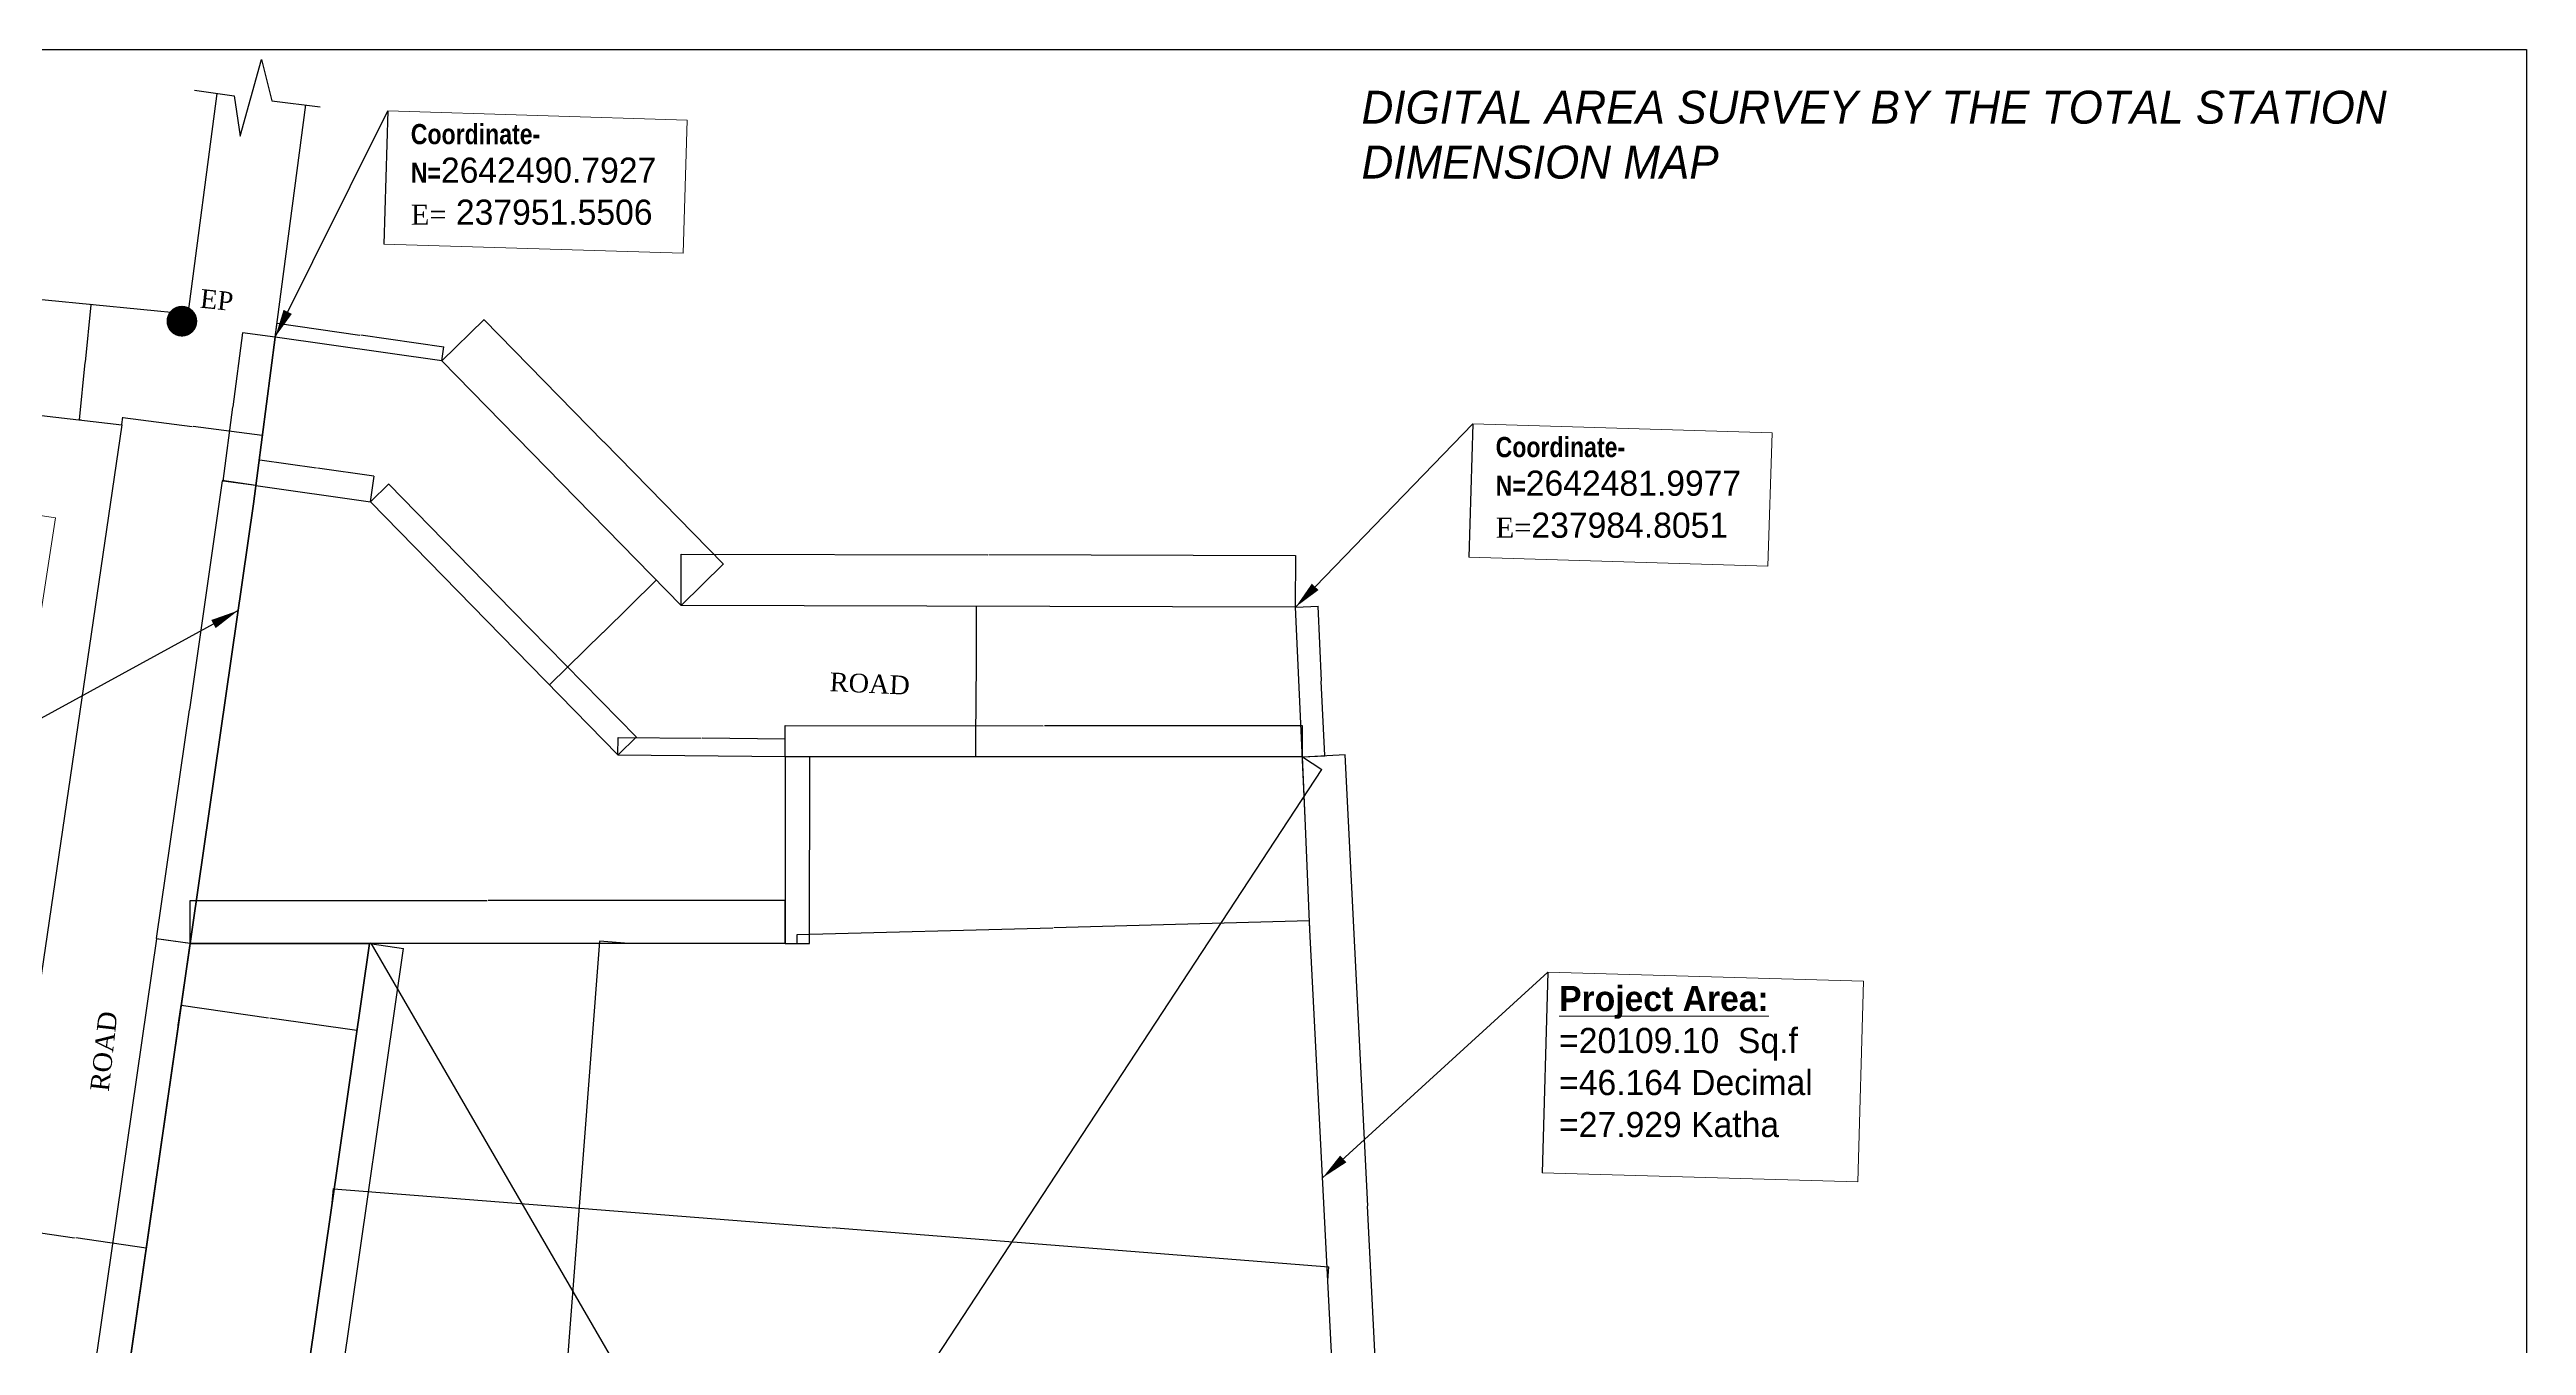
# Model space of a CAD drawing. Header units: inches. Extents: x -3571 to 5466, y -4496 to 5188.
# Drawn here: x -1981 to 1197, y -2834 to -1172 of the extents above; entities that cross this region are included whole.
import ezdxf

# ---------------------------------------------------------------- set-up
doc = ezdxf.new("R2010")
doc.units = ezdxf.units.IN
doc.header["$MEASUREMENT"] = 0
for name, color, linetype in [('Annotati.2', 30, 'Continuous'), ('EP', 1, 'Continuous'), ('Property Limit', 3, 'Continuous')]:
    doc.layers.add(name, color=color, linetype=linetype)
for name, color, linetype, lineweight in [('DIMENSION', 190, 'Continuous', 9), ('FURNITUER', 45, 'Continuous', 15), ('Ghat', 243, 'Continuous', 25), ('P1', 7, 'Continuous', 9), ('Road', 6, 'Continuous', 25), ('text', 7, 'Continuous', 5)]:
    doc.layers.add(name, color=color, linetype=linetype, lineweight=lineweight)
doc.styles.add('MONOTEXT', font='txt')
doc.styles.add('style2', font='ARIALN.TTF')
doc.styles.add('TR', font='swisscb.ttf')
doc.dimstyles.get("Standard").update_dxf_attribs({"dimtxt": 0.18, "dimasz": 0.18, "dimexe": 0.18, "dimexo": 0.0625, "dimgap": 0.09, "dimtad": 0, "dimtih": 1, "dimtoh": 1, "dimdec": 4, "dimzin": 0, "dimdsep": 46, "dimtxsty": 'Standard', "dimcen": 0.09, "dimadec": 0, "dimazin": 0, "dimtfac": 1, "dimtdec": 4, "dimtofl": 0, "dimtmove": 0, "dimatfit": 3, "dimfxl": 1, "dimtolj": 1, "dimtzin": 0, "dimarcsym": 0})

# ---------------------------------------------------------------- blocks, each defined once
blk = doc.blocks.new('*D207')
at = {"layer": 'Defpoints', "color": 0, "linetype": 'ByBlock'}
for p in [(-373.2, -2039.6), (-1036.9, -2078.7), (-373.2, -2079.1)]:
    blk.add_point(p, dxfattribs=at)
at = {"layer": 'DIMENSION', "color": 0, "linetype": 'ByBlock', "lineweight": -2}
for p, q in [((-1036.9, -2078.6), (-1036.9, -2039)), ((-1036.7, -2039.2), (-705.8, -2039.4)), ((-373.4, -2039.6), (-704.3, -2039.4)), ((-373.2, -2079), (-373.2, -2039.4))]:
    blk.add_line(p, q, dxfattribs=at)
at = {"layer": 'DIMENSION', "color": 0, "linetype": 'ByBlock'}
for points in [[(-1036.7, -2039.1), (-1036.7, -2039.2), (-1036.9, -2039.2)], [(-373.4, -2039.6), (-373.4, -2039.6), (-373.2, -2039.6)]]:
    blk.add_solid(points, dxfattribs=at)
at = {"layer": 'DIMENSION', "color": 0, "linetype": 'ByBlock', "lineweight": 0, "insert": (-705, -2039.4), "char_height": 0.18, "attachment_point": 5}
blk.add_mtext('\\A1;663.6669', dxfattribs=at)
blk = doc.blocks.new('*D208')
at = {"layer": 'Defpoints', "color": 0, "linetype": 'ByBlock'}
for p in [(-382, -1887.1), (-353.5, -1885.8), (-373.2, -2079.1)]:
    blk.add_point(p, dxfattribs=at)
at = {"layer": 'DIMENSION', "color": 0, "linetype": 'ByBlock', "lineweight": -2}
for p, q in [((-381.9, -1887.1), (-353.3, -1885.8)), ((-353.5, -1886), (-349.1, -1981.6)), ((-344.7, -2077.6), (-349.1, -1982)), ((-373.2, -2079.1), (-344.5, -2077.8))]:
    blk.add_line(p, q, dxfattribs=at)
at = {"layer": 'DIMENSION', "color": 0, "linetype": 'ByBlock'}
for points in [[(-353.4, -1886), (-353.5, -1886), (-353.5, -1885.8)], [(-344.7, -2077.6), (-344.8, -2077.6), (-344.7, -2077.8)]]:
    blk.add_solid(points, dxfattribs=at)
at = {"layer": 'DIMENSION', "color": 0, "linetype": 'ByBlock', "lineweight": 0, "insert": (-349.1, -1981.8), "char_height": 0.18, "attachment_point": 5}
blk.add_mtext('\\A1;192.2047', dxfattribs=at)
blk = doc.blocks.new('*D209')
at = {"layer": 'Defpoints', "color": 0, "linetype": 'ByBlock'}
for p in [(-373.2, -2079.1), (-315.1, -3236.6), (-260.7, -3233.8)]:
    blk.add_point(p, dxfattribs=at)
at = {"layer": 'DIMENSION', "color": 0, "linetype": 'ByBlock', "lineweight": -2}
for p, q in [((-373.2, -2079.1), (-318.6, -2076.4)), ((-318.8, -2076.5), (-289.8, -2654.9)), ((-260.7, -3233.6), (-289.7, -2655.3)), ((-315, -3236.5), (-260.5, -3233.8))]:
    blk.add_line(p, q, dxfattribs=at)
at = {"layer": 'DIMENSION', "color": 0, "linetype": 'ByBlock'}
for points in [[(-318.8, -2076.5), (-318.8, -2076.5), (-318.8, -2076.4)], [(-260.7, -3233.6), (-260.7, -3233.6), (-260.7, -3233.8)]]:
    blk.add_solid(points, dxfattribs=at)
at = {"layer": 'DIMENSION', "color": 0, "linetype": 'ByBlock', "lineweight": 0, "insert": (-289.8, -2655.1), "char_height": 0.18, "attachment_point": 5}
blk.add_mtext('\\A1;1158.9157', dxfattribs=at)
blk = doc.blocks.new('*D221')
at = {"layer": 'Defpoints', "color": 0, "linetype": 'ByBlock'}
for p in [(-2038.9, -2682.6), (-2038.9, -2682.6), (-1856.7, -2709.3)]:
    blk.add_point(p, dxfattribs=at)
at = {"layer": 'DIMENSION', "color": 0, "linetype": 'ByBlock', "lineweight": -2}
for p, q in [((-2038.9, -2682.7), (-2038.9, -2682.8)), ((-2038.7, -2682.6), (-1948.5, -2695.9)), ((-1856.9, -2709.3), (-1947.1, -2696.1)), ((-1856.7, -2709.4), (-1856.7, -2709.5))]:
    blk.add_line(p, q, dxfattribs=at)
at = {"layer": 'DIMENSION', "color": 0, "linetype": 'ByBlock'}
for points in [[(-2038.7, -2682.6), (-2038.7, -2682.7), (-2038.9, -2682.6)], [(-1856.8, -2709.3), (-1856.9, -2709.3), (-1856.7, -2709.3)]]:
    blk.add_solid(points, dxfattribs=at)
at = {"layer": 'DIMENSION', "color": 0, "linetype": 'ByBlock', "lineweight": 0, "insert": (-1947.8, -2696), "char_height": 0.18, "attachment_point": 5}
blk.add_mtext('\\A1;184.1927', dxfattribs=at)
blk = doc.blocks.new('*D222')
at = {"layer": 'Defpoints', "color": 0, "linetype": 'ByBlock'}
for p in [(-1815.5, -2423.4), (-1586.1, -2430.3), (-1589.8, -2456)]:
    blk.add_point(p, dxfattribs=at)
at = {"layer": 'DIMENSION', "color": 0, "linetype": 'ByBlock', "lineweight": -2}
for p, q in [((-1815.5, -2423.4), (-1811.7, -2397.6)), ((-1811.6, -2397.8), (-1699.6, -2413.9)), ((-1586.3, -2430.3), (-1698.2, -2414.2)), ((-1589.8, -2455.9), (-1586.1, -2430.1))]:
    blk.add_line(p, q, dxfattribs=at)
at = {"layer": 'DIMENSION', "color": 0, "linetype": 'ByBlock'}
for points in [[(-1811.6, -2397.8), (-1811.6, -2397.8), (-1811.8, -2397.8)], [(-1586.3, -2430.3), (-1586.3, -2430.3), (-1586.1, -2430.3)]]:
    blk.add_solid(points, dxfattribs=at)
at = {"layer": 'DIMENSION', "color": 0, "linetype": 'ByBlock', "lineweight": 0, "insert": (-1698.9, -2414.1), "char_height": 0.18, "attachment_point": 5}
blk.add_mtext('\\A1;227.9993', dxfattribs=at)
blk = doc.blocks.new('*D223')
at = {"layer": 'Defpoints', "color": 0, "linetype": 'ByBlock'}
for p in [(-1036.9, -2263.5), (-1800.4, -2318.7), (-1036.9, -2318.7)]:
    blk.add_point(p, dxfattribs=at)
at = {"layer": 'DIMENSION', "color": 0, "linetype": 'ByBlock', "lineweight": -2}
for p, q in [((-1800.4, -2318.6), (-1800.4, -2263.3)), ((-1800.2, -2263.5), (-1419.3, -2263.5)), ((-1037.1, -2263.5), (-1417.9, -2263.5)), ((-1036.9, -2318.6), (-1036.9, -2263.3))]:
    blk.add_line(p, q, dxfattribs=at)
at = {"layer": 'DIMENSION', "color": 0, "linetype": 'ByBlock'}
for points in [[(-1800.2, -2263.4), (-1800.2, -2263.5), (-1800.4, -2263.5)], [(-1037.1, -2263.4), (-1037.1, -2263.5), (-1036.9, -2263.5)]]:
    blk.add_solid(points, dxfattribs=at)
at = {"layer": 'DIMENSION', "color": 0, "linetype": 'ByBlock', "lineweight": 0, "insert": (-1418.6, -2263.5), "char_height": 0.18, "attachment_point": 5}
blk.add_mtext('\\A1;763.4524', dxfattribs=at)
blk = doc.blocks.new('*D224')
at = {"layer": 'Defpoints', "color": 0, "linetype": 'ByBlock'}
for p in [(-1036.9, -2078.7), (-1005.9, -2078.7), (-1036.9, -2318.7)]:
    blk.add_point(p, dxfattribs=at)
at = {"layer": 'DIMENSION', "color": 0, "linetype": 'ByBlock', "lineweight": -2}
for p, q in [((-1036.8, -2078.7), (-1005.7, -2078.7)), ((-1005.9, -2078.8), (-1005.9, -2198.5)), ((-1005.9, -2318.5), (-1005.9, -2198.8)), ((-1036.8, -2318.7), (-1005.7, -2318.7))]:
    blk.add_line(p, q, dxfattribs=at)
at = {"layer": 'DIMENSION', "color": 0, "linetype": 'ByBlock'}
for points in [[(-1005.9, -2078.8), (-1005.8, -2078.8), (-1005.9, -2078.7)], [(-1005.9, -2318.5), (-1005.8, -2318.5), (-1005.9, -2318.7)]]:
    blk.add_solid(points, dxfattribs=at)
at = {"layer": 'DIMENSION', "color": 0, "linetype": 'ByBlock', "lineweight": 0, "insert": (-1005.9, -2198.7), "char_height": 0.18, "attachment_point": 5}
blk.add_mtext('\\A1;240.0000', dxfattribs=at)
blk = doc.blocks.new('*D225')
at = {"layer": 'Defpoints', "color": 0, "linetype": 'ByBlock'}
for p in [(-1251.2, -2054.5), (-1251.4, -2076.8), (-1036.9, -2078.7)]:
    blk.add_point(p, dxfattribs=at)
at = {"layer": 'DIMENSION', "color": 0, "linetype": 'ByBlock', "lineweight": -2}
for p, q in [((-1251.4, -2076.7), (-1251.2, -2054.3)), ((-1251, -2054.5), (-1144.6, -2055.4)), ((-1036.9, -2056.4), (-1143.3, -2055.4)), ((-1036.9, -2078.6), (-1036.7, -2056.2))]:
    blk.add_line(p, q, dxfattribs=at)
at = {"layer": 'DIMENSION', "color": 0, "linetype": 'ByBlock'}
for points in [[(-1251, -2054.5), (-1251, -2054.5), (-1251.2, -2054.5)], [(-1036.9, -2056.3), (-1036.9, -2056.4), (-1036.7, -2056.4)]]:
    blk.add_solid(points, dxfattribs=at)
at = {"layer": 'DIMENSION', "color": 0, "linetype": 'ByBlock', "lineweight": 0, "insert": (-1143.9, -2055.4), "char_height": 0.18, "attachment_point": 5}
blk.add_mtext('\\A1;214.4857', dxfattribs=at)
blk = doc.blocks.new('*D226')
at = {"layer": 'Defpoints', "color": 0, "linetype": 'ByBlock'}
for p in [(-1545.6, -1729.4), (-1569.1, -1752.3), (-1251.4, -2076.8)]:
    blk.add_point(p, dxfattribs=at)
at = {"layer": 'DIMENSION', "color": 0, "linetype": 'ByBlock', "lineweight": -2}
for p, q in [((-1569, -1752.3), (-1545.5, -1729.3)), ((-1545.5, -1729.5), (-1387, -1891.4)), ((-1228.1, -2053.7), (-1386.6, -1891.8)), ((-1251.3, -2076.7), (-1227.8, -2053.7))]:
    blk.add_line(p, q, dxfattribs=at)
at = {"layer": 'DIMENSION', "color": 0, "linetype": 'ByBlock'}
for points in [[(-1545.5, -1729.5), (-1545.5, -1729.5), (-1545.6, -1729.4)], [(-1228.1, -2053.7), (-1228.1, -2053.7), (-1228, -2053.9)]]:
    blk.add_solid(points, dxfattribs=at)
at = {"layer": 'DIMENSION', "color": 0, "linetype": 'ByBlock', "lineweight": 0, "insert": (-1386.8, -1891.6), "char_height": 0.18, "attachment_point": 5}
blk.add_mtext('\\A1;454.0913', dxfattribs=at)
blk = doc.blocks.new('*D227')
at = {"layer": 'Defpoints', "color": 0, "linetype": 'ByBlock'}
for p in [(-1711.2, -1698.3), (-1716, -1731.2), (-1569.1, -1752.3)]:
    blk.add_point(p, dxfattribs=at)
at = {"layer": 'DIMENSION', "color": 0, "linetype": 'ByBlock', "lineweight": -2}
for p, q in [((-1716, -1731.1), (-1711.2, -1698.1)), ((-1711.1, -1698.3), (-1638.4, -1708.7)), ((-1564.5, -1719.4), (-1637.1, -1708.9)), ((-1569.1, -1752.3), (-1564.3, -1719.2))]:
    blk.add_line(p, q, dxfattribs=at)
at = {"layer": 'DIMENSION', "color": 0, "linetype": 'ByBlock'}
for points in [[(-1711.1, -1698.3), (-1711.1, -1698.3), (-1711.2, -1698.3)], [(-1564.5, -1719.4), (-1564.5, -1719.4), (-1564.3, -1719.4)]]:
    blk.add_solid(points, dxfattribs=at)
at = {"layer": 'DIMENSION', "color": 0, "linetype": 'ByBlock', "lineweight": 0, "insert": (-1637.8, -1708.8), "char_height": 0.18, "attachment_point": 5}
blk.add_mtext('\\A1;148.4410', dxfattribs=at)
blk = doc.blocks.new('*D228')
at = {"layer": 'Defpoints', "color": 0, "linetype": 'ByBlock'}
for p in [(-1887.9, -1653.2), (-1708.9, -1676.5), (-1707.7, -1667.2)]:
    blk.add_point(p, dxfattribs=at)
at = {"layer": 'DIMENSION', "color": 0, "linetype": 'ByBlock', "lineweight": -2}
for p, q in [((-1887.9, -1653.2), (-1886.6, -1643.8)), ((-1886.5, -1644), (-1797.8, -1655.5)), ((-1707.8, -1667.2), (-1796.5, -1655.7)), ((-1708.9, -1676.5), (-1707.6, -1667.1))]:
    blk.add_line(p, q, dxfattribs=at)
at = {"layer": 'DIMENSION', "color": 0, "linetype": 'ByBlock'}
for points in [[(-1886.5, -1643.9), (-1886.5, -1644), (-1886.7, -1643.9)], [(-1707.8, -1667.2), (-1707.8, -1667.2), (-1707.7, -1667.2)]]:
    blk.add_solid(points, dxfattribs=at)
at = {"layer": 'DIMENSION', "color": 0, "linetype": 'ByBlock', "lineweight": 0, "insert": (-1797.2, -1655.6), "char_height": 0.18, "attachment_point": 5}
blk.add_mtext('\\A1;180.5086', dxfattribs=at)
blk = doc.blocks.new('*D229')
at = {"layer": 'Defpoints', "color": 0, "linetype": 'ByBlock'}
for p in [(-1927.5, -1499.3), (-1924.8, -1499.6), (-1939.4, -1647.4)]:
    blk.add_point(p, dxfattribs=at)
at = {"layer": 'DIMENSION', "color": 0, "linetype": 'ByBlock', "lineweight": -2}
for p, q in [((-1927.5, -1499.5), (-1934.8, -1573)), ((-1924.9, -1499.6), (-1927.7, -1499.3)), ((-1942.1, -1646.9), (-1934.8, -1573.4)), ((-1939.5, -1647.4), (-1942.3, -1647.1))]:
    blk.add_line(p, q, dxfattribs=at)
at = {"layer": 'DIMENSION', "color": 0, "linetype": 'ByBlock'}
for points in [[(-1927.6, -1499.5), (-1927.5, -1499.5), (-1927.5, -1499.3)], [(-1942.1, -1646.9), (-1942.1, -1646.9), (-1942.1, -1647.1)]]:
    blk.add_solid(points, dxfattribs=at)
at = {"layer": 'DIMENSION', "color": 0, "linetype": 'ByBlock', "lineweight": 0, "insert": (-1934.8, -1573.2), "char_height": 0.18, "attachment_point": 5}
blk.add_mtext('\\A1;148.4980', dxfattribs=at)
blk = doc.blocks.new('*D230')
at = {"layer": 'Defpoints', "color": 0, "linetype": 'ByBlock'}
for p in [(-1202.2, -1852.6), (-1202.2, -1852.6), (-1339.4, -1986.9)]:
    blk.add_point(p, dxfattribs=at)
at = {"layer": 'DIMENSION', "color": 0, "linetype": 'ByBlock', "lineweight": -2}
for p, q in [((-1202.3, -1852.7), (-1270.6, -1919.6)), ((-1202.1, -1852.7), (-1202, -1852.7)), ((-1339.2, -1986.8), (-1271, -1919.9)), ((-1339.3, -1987), (-1339.2, -1987.1))]:
    blk.add_line(p, q, dxfattribs=at)
at = {"layer": 'DIMENSION', "color": 0, "linetype": 'ByBlock'}
for points in [[(-1202.3, -1852.7), (-1202.3, -1852.8), (-1202.2, -1852.6)], [(-1339.3, -1986.8), (-1339.2, -1986.8), (-1339.4, -1986.9)]]:
    blk.add_solid(points, dxfattribs=at)
at = {"layer": 'DIMENSION', "color": 0, "linetype": 'ByBlock', "lineweight": 0, "insert": (-1270.8, -1919.8), "char_height": 0.18, "attachment_point": 5}
blk.add_mtext('\\A1;192.0000', dxfattribs=at)
blk = doc.blocks.new('*D231')
at = {"layer": 'Defpoints', "color": 0, "linetype": 'ByBlock'}
for p in [(-791.8, -1886), (-791.8, -1886), (-792.3, -2078.8)]:
    blk.add_point(p, dxfattribs=at)
at = {"layer": 'DIMENSION', "color": 0, "linetype": 'ByBlock', "lineweight": -2}
for p, q in [((-791.8, -1886), (-792, -1886)), ((-791.8, -1886.2), (-792, -1982.2)), ((-792.3, -2078.6), (-792, -1982.6)), ((-792.3, -2078.8), (-792.5, -2078.8))]:
    blk.add_line(p, q, dxfattribs=at)
at = {"layer": 'DIMENSION', "color": 0, "linetype": 'ByBlock'}
for points in [[(-791.8, -1886.2), (-791.7, -1886.2), (-791.8, -1886)], [(-792.3, -2078.6), (-792.3, -2078.6), (-792.3, -2078.8)]]:
    blk.add_solid(points, dxfattribs=at)
at = {"layer": 'DIMENSION', "color": 0, "linetype": 'ByBlock', "lineweight": 0, "insert": (-792, -1982.4), "char_height": 0.18, "attachment_point": 5}
blk.add_mtext('\\A1;192.8173', dxfattribs=at)
blk = doc.blocks.new('*D232')
at = {"layer": 'Defpoints', "color": 0, "linetype": 'ByBlock'}
for p in [(-1021.3, -2318.7), (-364.1, -2289.6), (-363.8, -2301.1)]:
    blk.add_point(p, dxfattribs=at)
at = {"layer": 'DIMENSION', "color": 0, "linetype": 'ByBlock', "lineweight": -2}
for p, q in [((-1021.3, -2318.6), (-1021.6, -2306.9)), ((-1021.4, -2307.1), (-693.5, -2298.3)), ((-364.2, -2289.6), (-692.1, -2298.3)), ((-363.8, -2301.1), (-364.1, -2289.4))]:
    blk.add_line(p, q, dxfattribs=at)
at = {"layer": 'DIMENSION', "color": 0, "linetype": 'ByBlock'}
for points in [[(-1021.4, -2307.1), (-1021.4, -2307.1), (-1021.6, -2307.1)], [(-364.2, -2289.5), (-364.2, -2289.6), (-364.1, -2289.6)]]:
    blk.add_solid(points, dxfattribs=at)
at = {"layer": 'DIMENSION', "color": 0, "linetype": 'ByBlock', "lineweight": 0, "insert": (-692.8, -2298.3), "char_height": 0.18, "attachment_point": 5}
blk.add_mtext('\\A1;657.7417', dxfattribs=at)
blk = doc.blocks.new('*D234')
at = {"layer": 'Defpoints', "color": 0, "linetype": 'ByBlock'}
for p in [(-1570, -2318.7), (-1568.6, -2317.8), (-351.4, -4418.1)]:
    blk.add_point(p, dxfattribs=at)
at = {"layer": 'DIMENSION', "color": 0, "linetype": 'ByBlock', "lineweight": -2}
for p, q in [((-1569.9, -2318.6), (-1568.4, -2317.7)), ((-1568.5, -2318), (-959.4, -3367.4)), ((-350, -4417.1), (-959.2, -3367.7)), ((-351.3, -4418.1), (-349.8, -4417.2))]:
    blk.add_line(p, q, dxfattribs=at)
at = {"layer": 'DIMENSION', "color": 0, "linetype": 'ByBlock'}
for points in [[(-1568.5, -2318), (-1568.5, -2318), (-1568.6, -2317.8)], [(-350, -4417.1), (-350.1, -4417.1), (-350, -4417.3)]]:
    blk.add_solid(points, dxfattribs=at)
at = {"layer": 'DIMENSION', "color": 0, "linetype": 'ByBlock', "lineweight": 0, "insert": (-959.3, -3367.6), "char_height": 0.18, "attachment_point": 5}
blk.add_mtext('\\A1;2427.4914', dxfattribs=at)
blk = doc.blocks.new('*D202')
at = {"layer": 'Defpoints', "color": 0, "linetype": 'ByBlock'}
for p in [(-373.2, -2079.1), (-1851.9, -4333.1), (-1827.3, -4349.3)]:
    blk.add_point(p, dxfattribs=at)
at = {"layer": 'DIMENSION', "color": 0, "linetype": 'ByBlock', "lineweight": -2}
for p, q in [((-348.7, -2095.4), (-1087.8, -3222.1)), ((-373.2, -2079.1), (-348.4, -2095.4)), ((-1827.2, -4349.2), (-1088, -3222.5)), ((-1851.9, -4333.2), (-1827.1, -4349.4))]:
    blk.add_line(p, q, dxfattribs=at)
at = {"layer": 'DIMENSION', "color": 0, "linetype": 'ByBlock'}
for points in [[(-348.7, -2095.4), (-348.7, -2095.4), (-348.6, -2095.3)], [(-1827.2, -4349.1), (-1827.1, -4349.2), (-1827.3, -4349.3)]]:
    blk.add_solid(points, dxfattribs=at)
at = {"layer": 'DIMENSION', "color": 0, "linetype": 'ByBlock', "lineweight": 0, "insert": (-1087.9, -3222.3), "char_height": 0.18, "attachment_point": 5}
blk.add_mtext('\\A1;2695.7734', dxfattribs=at)
blk = doc.blocks.new('*D235')
at = {"layer": 'Defpoints', "color": 0, "linetype": 'ByBlock'}
for p in [(-1759, -1725), (-1716, -1731.2), (-1800.4, -2318.7)]:
    blk.add_point(p, dxfattribs=at)
at = {"layer": 'DIMENSION', "color": 0, "linetype": 'ByBlock', "lineweight": -2}
for p, q in [((-1759.1, -1725.2), (-1801.2, -2018.6)), ((-1716.1, -1731.2), (-1759.2, -1725)), ((-1843.4, -2312.3), (-1801.2, -2018.9)), ((-1800.4, -2318.7), (-1843.6, -2312.5))]:
    blk.add_line(p, q, dxfattribs=at)
at = {"layer": 'DIMENSION', "color": 0, "linetype": 'ByBlock'}
for points in [[(-1759.1, -1725.2), (-1759, -1725.2), (-1759, -1725)], [(-1843.4, -2312.3), (-1843.3, -2312.3), (-1843.4, -2312.5)]]:
    blk.add_solid(points, dxfattribs=at)
at = {"layer": 'DIMENSION', "color": 0, "linetype": 'ByBlock', "lineweight": 0, "insert": (-1801.2, -2018.7), "char_height": 0.18, "attachment_point": 5}
blk.add_mtext('\\A1;593.5154', dxfattribs=at)
blk = doc.blocks.new('*D236')
at = {"layer": 'Defpoints', "color": 0, "linetype": 'ByBlock'}
for p in [(-1800.4, -2318.7), (-1996.6, -3374.1), (-1953.4, -3380.3)]:
    blk.add_point(p, dxfattribs=at)
at = {"layer": 'DIMENSION', "color": 0, "linetype": 'ByBlock', "lineweight": -2}
for p, q in [((-1843.6, -2312.6), (-1920.1, -2843.1)), ((-1800.4, -2318.7), (-1843.8, -2312.4)), ((-1996.6, -3373.9), (-1920.1, -2843.4)), ((-1953.5, -3380.3), (-1996.8, -3374))]:
    blk.add_line(p, q, dxfattribs=at)
at = {"layer": 'DIMENSION', "color": 0, "linetype": 'ByBlock'}
for points in [[(-1843.6, -2312.6), (-1843.6, -2312.6), (-1843.6, -2312.4)], [(-1996.6, -3373.9), (-1996.6, -3373.9), (-1996.6, -3374.1)]]:
    blk.add_solid(points, dxfattribs=at)
at = {"layer": 'DIMENSION', "color": 0, "linetype": 'ByBlock', "lineweight": 0, "insert": (-1920.1, -2843.2), "char_height": 0.18, "attachment_point": 5}
blk.add_mtext('\\A1;1072.5960', dxfattribs=at)
blk = doc.blocks.new('*D203')
at = {"layer": 'Defpoints', "color": 0, "linetype": 'ByBlock'}
for p in [(-1733.1, -1535.4), (-1691.2, -1540.8), (-1716, -1731.2)]:
    blk.add_point(p, dxfattribs=at)
at = {"layer": 'DIMENSION', "color": 0, "linetype": 'ByBlock', "lineweight": -2}
for p, q in [((-1733.1, -1535.6), (-1745.4, -1630.4)), ((-1691.3, -1540.8), (-1733.2, -1535.4)), ((-1757.8, -1725.6), (-1745.5, -1630.7)), ((-1716.1, -1731.2), (-1758, -1725.7))]:
    blk.add_line(p, q, dxfattribs=at)
at = {"layer": 'DIMENSION', "color": 0, "linetype": 'ByBlock'}
for points in [[(-1733.1, -1535.6), (-1733, -1535.6), (-1733.1, -1535.4)], [(-1757.8, -1725.5), (-1757.8, -1725.6), (-1757.8, -1725.7)]]:
    blk.add_solid(points, dxfattribs=at)
at = {"layer": 'DIMENSION', "color": 0, "linetype": 'ByBlock', "lineweight": 0, "insert": (-1745.4, -1630.6), "char_height": 0.18, "attachment_point": 5}
blk.add_mtext('\\A1;191.9467', dxfattribs=at)
blk = doc.blocks.new('*D237')
at = {"layer": 'Defpoints', "color": 0, "linetype": 'ByBlock'}
for p in [(-1691.2, -1540.8), (-1474.8, -1553.7), (-1477.4, -1571.5)]:
    blk.add_point(p, dxfattribs=at)
at = {"layer": 'DIMENSION', "color": 0, "linetype": 'ByBlock', "lineweight": -2}
for p, q in [((-1691.2, -1540.8), (-1688.6, -1522.8)), ((-1688.5, -1523), (-1582.4, -1538.3)), ((-1475, -1553.7), (-1581.1, -1538.4)), ((-1477.4, -1571.5), (-1474.8, -1553.5))]:
    blk.add_line(p, q, dxfattribs=at)
at = {"layer": 'DIMENSION', "color": 0, "linetype": 'ByBlock'}
for points in [[(-1688.5, -1523), (-1688.5, -1523.1), (-1688.7, -1523)], [(-1475, -1553.6), (-1475, -1553.7), (-1474.8, -1553.7)]]:
    blk.add_solid(points, dxfattribs=at)
at = {"layer": 'DIMENSION', "color": 0, "linetype": 'ByBlock', "lineweight": 0, "insert": (-1581.7, -1538.3), "char_height": 0.18, "attachment_point": 5}
blk.add_mtext('\\A1;216.0186', dxfattribs=at)
blk = doc.blocks.new('*D238')
at = {"layer": 'Defpoints', "color": 0, "linetype": 'ByBlock'}
for p in [(-1477.4, -1571.5), (-1116.3, -1832), (-1170.5, -1885)]:
    blk.add_point(p, dxfattribs=at)
at = {"layer": 'DIMENSION', "color": 0, "linetype": 'ByBlock', "lineweight": -2}
for p, q in [((-1477.3, -1571.5), (-1423.1, -1518.4)), ((-1423.1, -1518.6), (-1270, -1675.1)), ((-1116.4, -1831.9), (-1269.6, -1675.4)), ((-1170.4, -1885), (-1116.2, -1831.9))]:
    blk.add_line(p, q, dxfattribs=at)
at = {"layer": 'DIMENSION', "color": 0, "linetype": 'ByBlock'}
for points in [[(-1423.1, -1518.6), (-1423.1, -1518.7), (-1423.3, -1518.5)], [(-1116.4, -1831.9), (-1116.5, -1831.9), (-1116.3, -1832)]]:
    blk.add_solid(points, dxfattribs=at)
at = {"layer": 'DIMENSION', "color": 0, "linetype": 'ByBlock', "lineweight": 0, "insert": (-1269.8, -1675.3), "char_height": 0.18, "attachment_point": 5}
blk.add_mtext('\\A1;438.7312', dxfattribs=at)
blk = doc.blocks.new('*D204')
at = {"layer": 'Defpoints', "color": 0, "linetype": 'ByBlock'}
for p in [(-381.8, -1821.4), (-1170.5, -1885), (-382, -1887.1)]:
    blk.add_point(p, dxfattribs=at)
at = {"layer": 'DIMENSION', "color": 0, "linetype": 'ByBlock', "lineweight": -2}
for p, q in [((-1170.5, -1884.9), (-1170.3, -1819.1)), ((-1170.1, -1819.3), (-776.7, -1820.3)), ((-382, -1821.4), (-775.4, -1820.3)), ((-382, -1887), (-381.8, -1821.2))]:
    blk.add_line(p, q, dxfattribs=at)
at = {"layer": 'DIMENSION', "color": 0, "linetype": 'ByBlock'}
for points in [[(-1170.1, -1819.3), (-1170.1, -1819.3), (-1170.3, -1819.3)], [(-382, -1821.3), (-382, -1821.4), (-381.8, -1821.4)]]:
    blk.add_solid(points, dxfattribs=at)
at = {"layer": 'DIMENSION', "color": 0, "linetype": 'ByBlock', "lineweight": 0, "insert": (-776, -1820.3), "char_height": 0.18, "attachment_point": 5}
blk.add_mtext('\\A1;788.4671', dxfattribs=at)
blk = doc.blocks.new('*D205')
at = {"layer": 'Defpoints', "color": 0, "linetype": 'ByBlock'}
for p in [(-1570, -2318.7), (-1526.8, -2324.9), (-1727.1, -3408.7)]:
    blk.add_point(p, dxfattribs=at)
at = {"layer": 'DIMENSION', "color": 0, "linetype": 'ByBlock', "lineweight": -2}
for p, q in [((-1569.9, -2318.7), (-1526.6, -2324.9)), ((-1526.8, -2325.1), (-1605.3, -2869.7)), ((-1683.9, -3414.7), (-1605.4, -2870.1)), ((-1727.1, -3408.7), (-1683.8, -3414.9))]:
    blk.add_line(p, q, dxfattribs=at)
at = {"layer": 'DIMENSION', "color": 0, "linetype": 'ByBlock'}
for points in [[(-1526.9, -2325.1), (-1526.8, -2325.1), (-1526.8, -2324.9)], [(-1683.9, -3414.7), (-1683.9, -3414.7), (-1683.9, -3414.9)]]:
    blk.add_solid(points, dxfattribs=at)
at = {"layer": 'DIMENSION', "color": 0, "linetype": 'ByBlock', "lineweight": 0, "insert": (-1605.4, -2869.9), "char_height": 0.18, "attachment_point": 5}
blk.add_mtext('\\A1;1101.2661', dxfattribs=at)
blk = doc.blocks.new('*D239')
at = {"layer": 'Defpoints', "color": 0, "linetype": 'ByBlock'}
for p in [(-1237.4, -2318.7), (-1431.9, -4356.2), (-1394.4, -4359)]:
    blk.add_point(p, dxfattribs=at)
at = {"layer": 'DIMENSION', "color": 0, "linetype": 'ByBlock', "lineweight": -2}
for p, q in [((-1274.9, -2316), (-1353.4, -3335.8)), ((-1237.4, -2318.7), (-1275, -2315.8)), ((-1431.9, -4356), (-1353.4, -3336.1)), ((-1394.5, -4359), (-1432.1, -4356.1))]:
    blk.add_line(p, q, dxfattribs=at)
at = {"layer": 'DIMENSION', "color": 0, "linetype": 'ByBlock'}
for points in [[(-1274.9, -2316), (-1274.8, -2316), (-1274.9, -2315.8)], [(-1431.9, -4356), (-1431.9, -4356), (-1431.9, -4356.2)]]:
    blk.add_solid(points, dxfattribs=at)
at = {"layer": 'DIMENSION', "color": 0, "linetype": 'ByBlock', "lineweight": 0, "insert": (-1353.4, -3336), "char_height": 0.18, "attachment_point": 5}
blk.add_mtext('\\A1;2046.4100', dxfattribs=at)
blk = doc.blocks.new('*D240')
at = {"layer": 'Defpoints', "color": 0, "linetype": 'ByBlock'}
for p in [(-1616.5, -2633.2), (-1617.9, -2651.2), (-340.7, -2751.5)]:
    blk.add_point(p, dxfattribs=at)
at = {"layer": 'DIMENSION', "color": 0, "linetype": 'ByBlock', "lineweight": -2}
for p, q in [((-1617.9, -2651.1), (-1616.5, -2633)), ((-1616.3, -2633.2), (-978.6, -2683.3)), ((-339.5, -2733.5), (-977.2, -2683.4)), ((-340.7, -2751.4), (-339.3, -2733.4))]:
    blk.add_line(p, q, dxfattribs=at)
at = {"layer": 'DIMENSION', "color": 0, "linetype": 'ByBlock'}
for points in [[(-1616.3, -2633.2), (-1616.3, -2633.3), (-1616.5, -2633.2)], [(-339.5, -2733.5), (-339.5, -2733.6), (-339.3, -2733.5)]]:
    blk.add_solid(points, dxfattribs=at)
at = {"layer": 'DIMENSION', "color": 0, "linetype": 'ByBlock', "lineweight": 0, "insert": (-977.9, -2683.4), "char_height": 0.18, "attachment_point": 5}
blk.add_mtext('\\A1;1281.1346', dxfattribs=at)

msp = doc.modelspace()

# ---------------------------------------------------------------- hatches: boundary and pattern name
at = {"layer": 'EP'}
h = msp.add_hatch(color=219, dxfattribs=at)
h.set_gradient(color1=(76, 38, 76), color2=(187, 119, 187), one_color=1, tint=0.6)
h.paths.add_polyline_path([(-1830.61816, -1520.54013, 1), (-1791.11906, -1520.54013, 1)])

# ---------------------------------------------------------------- linework, layer by layer
at = {"layer": 'Annotati.2', "color": 219, "linetype": 'ByBlock', "lineweight": 0, "true_color": 0x642165}
for points in [[(-1546.49651, -1250.78913), (-1162.63362, -1262.54908), (-1167.87018, -1433.47835), (-1551.73307, -1421.7184)], [(-154.64956, -1652.14563), (229.21333, -1663.90558), (223.97677, -1834.83484), (-159.88612, -1823.0749)]]:
    msp.add_lwpolyline(points, close=True, dxfattribs=at)
at = {"layer": 'Annotati.2', "color": 116, "linetype": 'ByBlock', "lineweight": 0, "true_color": 0x136734}
for points in [[(-2367.7725, -1712.33808), (-1973.2021, -1772.55522), (-2014.42235, -2042.64927), (-2408.99275, -1982.43213)], [(-58.44306, -2355.17165), (346.67058, -2366.83365), (339.26307, -2624.15515), (-65.85057, -2612.49315)]]:
    msp.add_lwpolyline(points, close=True, dxfattribs=at)
at = {"layer": 'FURNITUER', "lineweight": 30, "ltscale": 15}
msp.add_lwpolyline([(-1715.98852, -1731.17453), (-1569.06234, -1752.32673), (-1251.3798, -2076.79046), (-1036.90228, -2078.6632), (-1036.90228, -2318.6632), (-1800.35469, -2318.6632)], dxfattribs=at)
at = {"layer": 'Ghat', "linetype": 'ByBlock', "lineweight": 40}
msp.add_lwpolyline([(-1569.99966, -2318.6632), (-1800.35469, -2318.6632), (-1952.6979, -3375.4115), (-1726.43185, -3403.78951)], close=True, dxfattribs=at)
at = {"layer": 'Property Limit', "linetype": 'ByBlock', "lineweight": 30}
msp.add_line((-1036.90228, -2078.6632), (-1036.90228, -2318.6632), dxfattribs=at)
msp.add_lwpolyline([(-1691.21613, -1540.83012), (-1719.02941, -1754.53992), (-1953.40022, -3380.28322), (-1672.90456, -3415.46264), (-1709.471, -3572.48054), (-1782.2648, -3899.5598), (-1832.30803, -4234.66066), (-1851.93149, -4333.12645), (-351.3761, -4418.10888), (-372.31145, -4207.90522), (-407.38632, -3873.93402), (-444.53145, -3576.99606), (-415.61474, -3576.27169), (-418.05082, -3552.08563), (-434.78296, -3404.76939), (-452.85543, -3264.22777), (-315.09762, -3236.55271), (-327.95261, -3001.58185), (-363.75509, -2301.14925), (-369.64664, -2157.83514), (-381.98716, -1887.09079), (-1170.45146, -1885.00398), (-1477.38809, -1571.51553), (-1691.21613, -1540.83012)], dxfattribs=at)
msp.add_lwpolyline([(-327.95261, -3001.58185), (-363.75509, -2301.14925), (-369.64664, -2157.83514), (-373.23556, -2079.09616), (-1036.90228, -2078.66323), (-1036.90228, -2318.6632), (-1569.99966, -2318.6632), (-1727.13416, -3408.66123), (-1672.90456, -3415.46264), (-1709.471, -3572.48054), (-1782.2648, -3899.5598), (-1832.30803, -4234.66066), (-1851.93149, -4333.12645), (-351.3761, -4418.10888), (-372.31145, -4207.90522), (-407.38632, -3873.93402), (-444.53145, -3576.99606), (-415.61474, -3576.27169), (-418.05082, -3552.08563), (-434.78296, -3404.76939), (-452.85543, -3264.22777), (-315.09762, -3236.55271)], close=True, dxfattribs=at)
at = {"layer": 'Road', "lineweight": 30}
for p, q in [((-1803.02335, -1511.60693), (-2759.61703, -1417.17972)), ((-1036.89855, -2078.66323), (-373.23556, -2079.09616))]:
    msp.add_line(p, q, dxfattribs=at)
for points in [[(-1794.65632, -1224.33696), (-1743.97993, -1231.32136), (-1736.03109, -1283.3447), (-1708.87558, -1184.78878), (-1695.35358, -1238.04382), (-1633.27145, -1245.44168)], [(-1803.02335, -1511.60693), (-1765.62576, -1228.33805)], [(-2111.28415, -3909.29662), (-1983.66853, -3394.07216), (-1953.40135, -3380.28408), (-1719.0304, -1754.53979), (-1691.21699, -1540.82899), (-1651.92589, -1243.21773)], [(-2764.54039, -1566.33367), (-1990.92029, -1641.5031), (-1887.87587, -1653.22662), (-2138.34408, -3360.21479), (-2250.46134, -3849.48441)]]:
    msp.add_lwpolyline(points, dxfattribs=at)
at = {"layer": 'text', "color": 5, "lineweight": 30}
msp.add_lwpolyline([(-3570.91186, -1172.17118), (1197.1035, -1172.17118), (1197.1035, -4495.93654), (-3570.91186, -4495.93654)], close=True, dxfattribs=at)

# ---------------------------------------------------------------- texts
at = {"layer": 'P1', "color": 0, "width": 491.0560183, "attachment_point": 1, "style": 'TR'}
for s, insert, char_height in [('{\\H0.8x;Coordinate-\\PN=\\A1;\\fCentury Gothic|b0|i0|c0|p34;\\H1.25x;\\C256;2642490.7927\\P\\A0;\\fTimes New Roman|b0|i0|c0|p18;\\H0.8x;\\C0;E=\\A1;\\fCentury Gothic|b0|i0|c0|p34;\\H1.25x;\\C256; 237951.5506}', (-1517.21416, -1267.65619), 32.30846817), ('{\\H0.8x;Coordinate-\\PN=\\A1;\\fCentury Gothic|b0|i0|c0|p34;\\H1.25x;\\C256;2642481.9977\\P\\A0;\\fTimes New Roman|b0|i0|c0|p18;\\H0.8x;\\C0;E=\\A1;\\fCentury Gothic|b0|i0|c0|p34;\\H1.25x;\\C256;237984.8051}', (-125.36721, -1669.01268), 32.30846817), ('{\\fCentury Gothic|b1|i0|c0|p34;\\LProject Area:\\P\\fCentury Gothic|b0|i0|c0|p34;\\l=20109.10  Sq.f\\P=46.164 Decimal\\P=27.929 Katha}', (-43.97926, -2372.98563), 32.3084682)]:
    msp.add_mtext(s, dxfattribs=dict(at, insert=insert, char_height=char_height))
at = {"layer": 'text', "color": 4, "ltscale": 8, "insert": (-297.43509, -1224.94976), "char_height": 42.2420972, "width": 1577.9106042, "attachment_point": 1, "style": 'MONOTEXT'}
msp.add_mtext('{\\fConstantia|b0|i1|c0|p18;\\C226;DIGITAL AREA SURVEY BY THE TOTAL STATION\\P\\C5;DIMENSION MAP}', dxfattribs=at)
at = {"layer": 'text', "char_height": 24, "attachment_point": 1, "style": 'style2'}
for s, insert, width, rotation in [('{\\fTimes New Roman|b0|i0|c0|p18;EP}', (-1785.92584, -1479.17836), 50.2210725, 354.03225015), ('{\\fTimes New Roman|b0|i0|c0|p18;ROAD}', (-979.03074, -1970.95079), 293.1835159, 357.40799451), ('{\\fTimes New Roman|b0|i0|c0|p18;ROAD}', (-1928.67728, -2506.50646), 293.1835159, 83.68517827)]:
    msp.add_mtext(s, dxfattribs=dict(at, insert=insert, width=width, rotation=rotation))

# ---------------------------------------------------------------- dimensions: what is measured, and where the dimension line sits
at = {"layer": 'DIMENSION', "linetype": 'ByBlock', "lineweight": 0}
for p1, p2, distance, picture, middle in [((-1939.39808, -1647.36486), (-1924.81045, -1499.58509), 2.7309, '*D229', (-1934.82196, -1573.2067)), ((-1691.21613, -1540.83012), (-1477.38809, -1571.51553), 18.00577, '*D237', (-1581.74439, -1538.34965)), ((-1477.38809, -1571.51553), (-1170.45146, -1885.00398), 75.76279, '*D238', (-1269.78467, -1675.25606)), ((-1715.98852, -1731.17453), (-1691.2175, -1540.83287), 42.19048, '*D203', (-1745.44068, -1630.55896)), ((-1887.87587, -1653.22662), (-1708.87683, -1676.52247), 9.37163, '*D228', (-1797.16688, -1655.58128)), ((-1569.06234, -1752.32673), (-1715.98852, -1731.17453), -33.2562, '*D227', (-1637.78656, -1708.8338)), ((-1800.35469, -2318.6632), (-1715.98951, -1731.17439), 43.48975, '*D235', (-1801.22025, -2018.73695)), ((-1251.3798, -2076.79046), (-1569.06234, -1752.32673), -32.78742, '*D226', (-1386.79334, -1891.6205)), ((-1170.45146, -1885.00398), (-381.98716, -1887.09079), 65.71425, '*D204', (-776.04539, -1820.33337)), ((-1339.36336, -1986.92883), (-1202.1728, -1852.60552), 0, '*D230', (-1270.76808, -1919.76717)), ((-792.2847, -2078.8228), (-791.77438, -1886.00622), 0, '*D231', (-792.02954, -1982.41451)), ((-373.23556, -2079.09616), (-381.98716, -1887.09079), -28.54096, '*D208', (-349.1, -1981.79393)), ((-1036.90228, -2078.66323), (-1251.3798, -2076.79046), -22.28636, '*D225', (-1143.94645, -2055.44134)), ((-1036.90228, -2078.6632), (-373.23556, -2079.09616), 39.50952, '*D207', (-705.04315, -2039.37016)), ((-373.23556, -2079.09616), (-1851.93149, -4333.12645), 29.49086, '*D202', (-1087.92519, -3222.28774)), ((-1036.90228, -2318.6632), (-1036.90228, -2078.66323), -31.03485, '*D224', (-1005.86743, -2198.66321)), ((-373.23556, -2079.09616), (-315.09762, -3236.55271), 54.47693, '*D209', (-289.75825, -2655.09155)), ((-1800.35469, -2318.6632), (-1036.90228, -2318.6632), 55.21065, '*D223', (-1418.62849, -2263.45255)), ((-1800.35469, -2318.6632), (-1953.40135, -3380.28408), -43.66974, '*D236', (-1920.10092, -2843.24249)), ((-1727.13416, -3408.66123), (-1569.99966, -2318.6632), -43.64978, '*D205', (-1605.36375, -2869.89039)), ((-351.37657, -4418.10885), (-1569.99966, -2318.6632), -1.64331, '*D234', (-959.26688, -3367.56107)), ((-1237.35681, -2318.6632), (-1394.40828, -4359.03781), -37.61191, '*D239', (-1353.38353, -3335.96398)), ((-1021.26361, -2318.6632), (-363.75509, -2301.14925), 11.58133, '*D232', (-692.81773, -2298.329)), ((-1815.46199, -2423.44992), (-1589.7956, -2455.98206), 25.92853, '*D222', (-1698.92917, -2414.05276)), ((-340.73508, -2751.50803), (-1617.93505, -2651.17757), -18.01438, '*D240', (-977.92429, -2683.38375)), ((-1856.67601, -2709.34328), (-2038.91734, -2682.60281), 0, '*D221', (-1947.79668, -2695.97305))]:
    dim = msp.add_aligned_dim(p1=p1, p2=p2, distance=distance, dimstyle='Standard', dxfattribs=at)
    dim.commit()
    dim.dimension.update_dxf_attribs({"geometry": picture, "text_midpoint": middle})

# ---------------------------------------------------------------- leaders
at = {"layer": 'Annotati.2', "color": 219, "linetype": 'ByBlock'}
for points in [[(-1691.21613, -1540.83012), (-1546.49651, -1250.78913), (-1551.73307, -1421.7184)], [(-381.98716, -1887.09079), (-154.64956, -1652.14563), (-159.88612, -1823.0749)]]:
    msp.add_leader(points, dimstyle='Standard', override={"dimasz": 36}, dxfattribs=at)
at = {"layer": 'Annotati.2', "color": 116, "linetype": 'ByBlock'}
for points in [[(-1738.79772, -1891.66533), (-2014.42235, -2042.64927), (-2393.573, -1979.2761)], [(-347.50112, -2619.13854), (-58.44306, -2355.17165), (-65.85057, -2612.49315)]]:
    msp.add_leader(points, dimstyle='Standard', override={"dimasz": 36}, dxfattribs=at)

doc.saveas('drawing.dxf')
